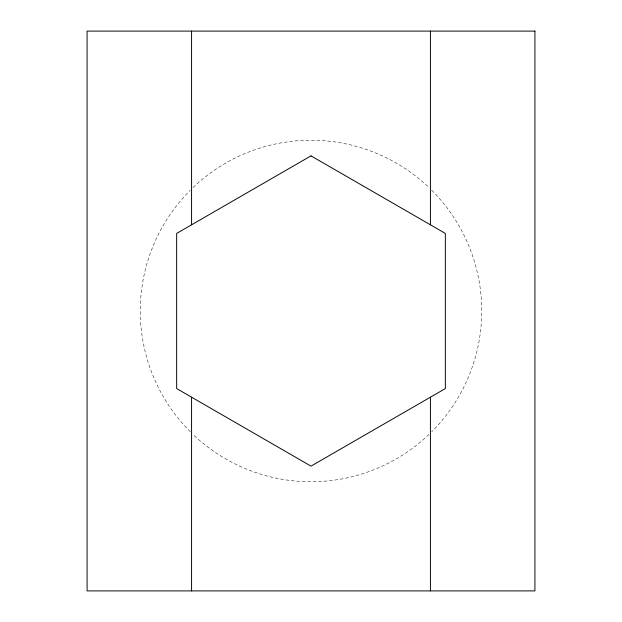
<?xml version="1.0" encoding="UTF-8"?>
<svg xmlns="http://www.w3.org/2000/svg" width="622" height="622" viewBox="0 0 622 622"><rect width="100%" height="100%" fill="white"/><g stroke="black" fill="none" stroke-linecap="round" stroke-linejoin="round"><path stroke-width="0.47" stroke-dasharray="3.11 2.33" d="M431.73 190.27A170.739 170.739 0 0 1 431.73 431.73M428.978 434.428A170.739 170.739 0 0 1 193.022 434.428M190.27 431.73A170.739 170.739 0 0 1 190.27 190.27M193.022 187.572A170.739 170.739 0 0 1 428.978 187.572"/><path stroke-width="0.93" d="M430.424 31.1L430.424 224.814M430.424 397.186L430.424 590.9M191.576 31.1L191.576 224.814M191.576 397.186L191.576 590.9M311 155.865L176.648 233.429L176.648 388.571L311 466.135L445.352 388.571L445.352 233.429L311 155.865M534.92 31.1L87.08 31.1L87.08 590.9L534.92 590.9L534.92 31.1"/></g></svg>
